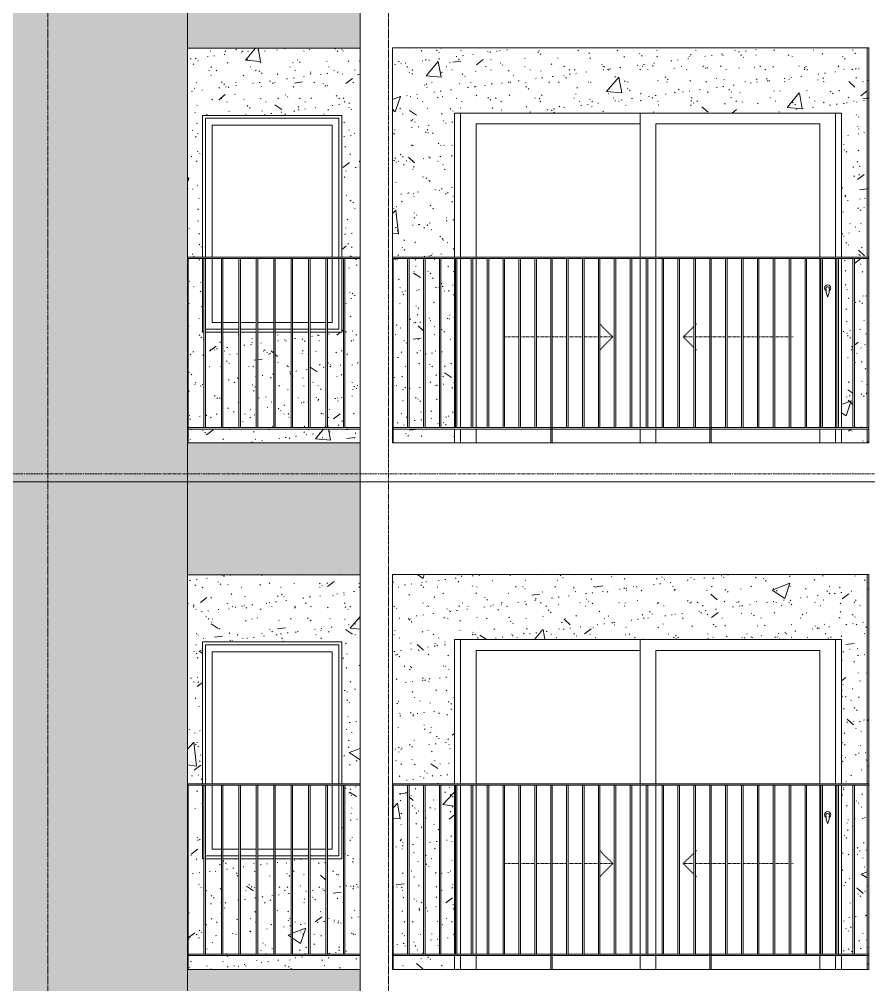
# Model space of a CAD drawing. Header units: millimetres. Extents: x -134153 to 99383, y -5233 to 35400.
# Drawn here: x 67274 to 72759, y 19302 to 25535 of the extents above; entities that cross this region are included whole.
import ezdxf

# ---------------------------------------------------------------- set-up
doc = ezdxf.new("R2010")
doc.units = ezdxf.units.MM
for name, pattern in [('Centre', [31.75, 6.35, -4.7625, 15.875, -4.7625]), ('Dash', [6, 3, -3]), ('Grid Line', [22.225, 12.7, -3.175, 3.175, -3.175])]:
    doc.linetypes.add(name, pattern=pattern)
for name, color, linetype, lineweight in [('0-2', 250, 'Continuous', 5), ('A-DOOR', 31, 'Continuous', 9), ('A-DOOR-FRAM', 31, 'Continuous', 9), ('A-DOOR-HDLN', 31, 'Dash', 9), ('A-FLOR-HRAL', 11, 'Continuous', 9), ('A-FLOR-HRAL-1', 253, 'Continuous', 9), ('A-FLOR-LEVL-2', 51, 'Centre', 9), ('A-GLAZ-1', 253, 'Continuous', 9), ('A-GLAZ-2', 7, 'Continuous', 9), ('A-WALL', 113, 'Continuous', 9), ('A-WALL-PATT-1', 9, 'Continuous', 9), ('A-WALL-PATT-2', 111, 'Continuous', 5), ('I-WALL', 2, 'Continuous', 9), ('I-WALL-1', 7, 'Continuous', 9), ('S-GRID-1', 1, 'Grid Line', 9)]:
    doc.layers.add(name, color=color, linetype=linetype, lineweight=lineweight)
pattern_1 = [(50, (82572.6, 0), (1165.978, -102.01), [121.92, -1341.12]), (355, (82572.6, 0), (-225.554, 1222.763), [97.536, -1072.896]), (100.451, (82669.8, -8.5), (940.433, 1120.746), [103.616, -1139.776]), (46.184, (82572.6, 325.1), (1734.906, -269.074), [182.88, -2011.68]), (96.636, (82717.2, 302.7), (1519.38, 1583.54), [155.424, -1709.665]), (351.184, (82572.6, 325.1), (1519.39, 1583.52), [146.304, -1609.344]), (21, (82735.2, 243.8), (970.332, -654.498), [121.92, -1341.12]), (326, (82735.2, 243.8), (395.533, 1178.804), [97.536, -1072.896]), (71.451, (82816, 189.3), (1365.87, 524.296), [103.616, -1139.776]), (37.5, (82572.62, 0), (19.767, 541.1527), [53.645, -1006.246, 53.645, -1035.507, -1076.96]), (37.5, (82572.62, 0), (19.767, 541.1527), [-2149.043, 53.645, -1023.315]), (7.5, (82572.6, 0), (427.646, 641.156), [53.645, -567.334, 53.645, -981.862, -410.464]), (7.5, (82572.6, 0), (427.646, 641.156), [-1656.486, 53.645, -356.819]), (327.5, (82210.1, 0), (867.782, -36.665), [53.645, -352.755, 53.645, -1214.323, -1682.496]), (327.5, (82210.1, 0), (867.782, -36.665), [-1674.368, 53.645, -1628.85]), (317.5, (82047.56, 0), (948.028, 162.731), [53.645, -474.675, 53.645, -788.416, -1194.816]), (317.5, (82047.56, 0), (948.028, 162.731), [-1370.38, 53.645, -1141.17])]
pattern_2 = [(37.5, (82572.62, 0), (-5.1206, 156.61216), [5.364, -118.181, 5.364, -132.812, -132.08]), (37.5, (82572.62, 0), (-5.1206, 156.61216), [-261.722, 5.364, -126.716]), (7.5, (82572.62, 0), (143.847, 229.3842), [5.364, -61.285, 5.364, -105.989, -42.672]), (7.5, (82572.62, 0), (143.847, 229.3842), [-178.003, 5.364, -37.308]), (327.5, (82472.65, 0), (253.1176, 0.4601), [5.364, -35.276, 5.364, -140.94, -191.008]), (327.5, (82472.65, 0), (253.1176, 0.4601), [-186.944, 5.364, -185.644]), (317.5, (82472.65, 0), (244.3381, 71.3376), [5.364, -14.956, 5.364, -90.546, -109.728]), (317.5, (82472.65, 0), (244.3381, 71.3376), [-116.23, 5.364, -104.364])]

# ---------------------------------------------------------------- blocks, each defined once
blk = doc.blocks.new('M_Fixed - 900 x 1400-901191-TKCS_MẶT ĐỨNG HƯỚNG NAM')
at = {"layer": 'A-GLAZ-2'}
for p, q in [((106969.5, 7896), (107831.5, 7896)), ((106969.5, 7000), (106969.5, 7896)), ((107831.5, 7896), (107831.5, 7000)), ((107013.5, 7852), (107787.5, 7852)), ((107013.5, 7000), (107013.5, 7852)), ((107787.5, 7852), (107787.5, 7000)), ((107013.5, 6578), (107013.5, 6990)), ((107787.5, 6990), (107787.5, 6578)), ((107831.5, 6990), (107831.5, 6534)), ((107072.6, 6578), (107013.5, 6578)), ((107185.1, 6578), (107082.6, 6578)), ((107297.6, 6578), (107195.1, 6578)), ((107410.1, 6578), (107307.6, 6578)), ((107522.6, 6578), (107420.1, 6578)), ((107635.1, 6578), (107532.6, 6578)), ((107747.6, 6578), (107645.1, 6578)), ((107787.5, 6578), (107757.6, 6578)), ((107072.6, 6534), (106970.1, 6534)), ((107185.1, 6534), (107082.6, 6534)), ((107297.6, 6534), (107195.1, 6534)), ((107410.1, 6534), (107307.6, 6534)), ((107522.6, 6534), (107420.1, 6534)), ((107635.1, 6534), (107532.6, 6534)), ((107747.6, 6534), (107645.1, 6534)), ((107831.5, 6534), (107757.6, 6534))]:
    blk.add_line(p, q, dxfattribs=at)
blk = doc.blocks.new('Railing - 10mm-901206-TKCS_MẶT ĐỨNG HƯỚNG NAM')
at = {"layer": 'A-FLOR-HRAL-1'}
for p, q in [((106960.064287, 5900), (106960.064287, 6990)), ((106970.064287, 5900), (106970.064287, 6990))]:
    blk.add_line(p, q, dxfattribs=at)
blk = doc.blocks.new('Railing - 50 x 10mm-901205-TKCS_MẶT ĐỨNG HƯỚNG NAM')
at = {"layer": 'A-FLOR-HRAL-1'}
for p in [(106852.6, 6990), (106857.6, 5800)]:
    blk.add_line(p, (106857.6, 6990), dxfattribs=at)
blk = doc.blocks.new('Railing - Railing-883257-TKCS_MẶT ĐỨNG HƯỚNG NAM')
at = {"layer": 'A-FLOR-HRAL-1'}
for p, q in [((106852.6, 5900), (107967.6, 5900)), ((107967.6, 5890), (106852.6, 5890))]:
    blk.add_line(p, q, dxfattribs=at)
for name, p in [('Railing - 50 x 10mm-901205-TKCS_MẶT ĐỨNG HƯỚNG NAM', (0, 0)), ('Railing - 10mm-901206-TKCS_MẶT ĐỨNG HƯỚNG NAM', (0, 0)), ('Railing - 10mm-901206-TKCS_MẶT ĐỨNG HƯỚNG NAM', (112.5, 0)), ('Railing - 10mm-901206-TKCS_MẶT ĐỨNG HƯỚNG NAM', (225, 0)), ('Railing - 10mm-901206-TKCS_MẶT ĐỨNG HƯỚNG NAM', (337.5, 0)), ('Railing - 10mm-901206-TKCS_MẶT ĐỨNG HƯỚNG NAM', (450, 0)), ('Railing - 10mm-901206-TKCS_MẶT ĐỨNG HƯỚNG NAM', (562.5, 0)), ('Railing - 10mm-901206-TKCS_MẶT ĐỨNG HƯỚNG NAM', (675, 0)), ('Railing - 10mm-901206-TKCS_MẶT ĐỨNG HƯỚNG NAM', (787.5, 0)), ('Railing - 10mm-901206-TKCS_MẶT ĐỨNG HƯỚNG NAM', (900, 0))]:
    blk.add_blockref(name, p)
blk = doc.blocks.new('Top Rail Type - Top Rail_Internal_-883258-TKCS_MẶT ĐỨNG HƯỚNG NAM')
at = {"layer": 'A-FLOR-HRAL-1'}
for p, q in [((107967.6, 7000), (106852.6, 7000)), ((106852.6, 6990), (107967.6, 6990))]:
    blk.add_line(p, q, dxfattribs=at)
blk = doc.blocks.new('NCV_TKTC_TANG 6 - 8_rvt-4-TKCS_MẶT ĐỨNG HƯỚNG NAM')
at = {"layer": 'A-WALL-PATT-1'}
h = blk.add_hatch(dxfattribs=at)
h.set_pattern_fill('FP_31', color=256, style=0, pattern_type=2)
h.set_pattern_definition(pattern_1)
h.paths.add_polyline_path([(106857.6, 22800), (107967.6, 22800), (107967.6, 22890), (106857.6, 22890)])
h.paths.add_polyline_path([(107195.1, 22900), (107297.6, 22900), (107297.6, 23515), (107195.1, 23515), (107195.1, 23076.5)])
h.paths.add_polyline_path([(107307.6, 22900), (107410.1, 22900), (107410.1, 23515), (107307.6, 23515), (107307.6, 23076.5)])
h.paths.add_polyline_path([(107420.1, 22900), (107522.6, 22900), (107522.6, 23515), (107420.1, 23515), (107420.1, 23076.5)])
h.paths.add_polyline_path([(107967.6, 22900), (107967.6, 23990), (107870.1, 23990), (107870.1, 22900)])
h.paths.add_polyline_path([(107185.1, 22900), (107185.1, 23515), (107082.6, 23515), (107082.6, 22900)])
h.paths.add_polyline_path([(107532.6, 22900), (107635.1, 22900), (107635.1, 23515), (107532.6, 23515), (107532.6, 23054)])
h.paths.add_polyline_path([(107860.1, 22900), (107860.1, 23990), (107850.5, 23990), (107850.5, 23515), (107757.6, 23515), (107757.6, 22900)])
h.paths.add_polyline_path([(107747.6, 22900), (107747.6, 23515), (107645.1, 23515), (107645.1, 22900), (107726.9, 22900)])
h.paths.add_polyline_path([(107072.6, 22900), (107072.6, 23515), (106970.1, 23515), (106970.1, 22900)])
h.paths.add_polyline_path([(106960.1, 22900), (106960.1, 23515), (106950.5, 23515), (106950.5, 23990), (106857.6, 23990), (106857.6, 22900)])
h.paths.add_polyline_path([(106950.5, 24000), (106950.5, 24915), (107850.5, 24915), (107850.5, 24000), (107967.6, 24000), (107967.6, 25349.3), (106852.6, 25349.3), (106852.6, 24000), (106857.6, 24000)])
h = blk.add_hatch(dxfattribs=at)
h.set_pattern_fill('FP_32', color=256, style=0, pattern_type=2)
h.set_pattern_definition(pattern_2)
h.paths.add_polyline_path([(106857.6, 22800), (107967.6, 22800), (107967.6, 22890), (106857.6, 22890)])
h.paths.add_polyline_path([(107195.1, 22900), (107297.6, 22900), (107297.6, 23515), (107195.1, 23515), (107195.1, 23076.5)])
h.paths.add_polyline_path([(107307.6, 22900), (107410.1, 22900), (107410.1, 23515), (107307.6, 23515), (107307.6, 23076.5)])
h.paths.add_polyline_path([(107420.1, 22900), (107522.6, 22900), (107522.6, 23515), (107420.1, 23515), (107420.1, 23076.5)])
h.paths.add_polyline_path([(107967.6, 22900), (107967.6, 23990), (107870.1, 23990), (107870.1, 22900)])
h.paths.add_polyline_path([(107185.1, 22900), (107185.1, 23515), (107082.6, 23515), (107082.6, 22900)])
h.paths.add_polyline_path([(107532.6, 22900), (107635.1, 22900), (107635.1, 23515), (107532.6, 23515), (107532.6, 23054)])
h.paths.add_polyline_path([(107860.1, 22900), (107860.1, 23990), (107850.5, 23990), (107850.5, 23515), (107757.6, 23515), (107757.6, 22900)])
h.paths.add_polyline_path([(107747.6, 22900), (107747.6, 23515), (107645.1, 23515), (107645.1, 22900), (107726.9, 22900)])
h.paths.add_polyline_path([(107072.6, 22900), (107072.6, 23515), (106970.1, 23515), (106970.1, 22900)])
h.paths.add_polyline_path([(106960.1, 22900), (106960.1, 23515), (106950.5, 23515), (106950.5, 23990), (106857.6, 23990), (106857.6, 22900)])
h.paths.add_polyline_path([(106950.5, 24000), (106950.5, 24915), (107850.5, 24915), (107850.5, 24000), (107967.6, 24000), (107967.6, 25349.3), (106852.6, 25349.3), (106852.6, 24000), (106857.6, 24000)])
h = blk.add_hatch(dxfattribs=at)
h.set_pattern_fill('FP_31', color=256, style=0, pattern_type=2)
h.set_pattern_definition(pattern_1)
h.paths.add_polyline_path([(108182.6, 22800), (108577.6, 22800), (108577.6, 22890), (108182.6, 22890), (108182.6, 22806)])
h.paths.add_polyline_path([(111077.6, 22800), (111242.6, 22800), (111242.6, 22890), (111077.6, 22890)])
h.paths.add_polyline_path([(111224.5, 22900), (111242.6, 22900), (111242.6, 23990), (111159.8, 23990), (111159.8, 22900), (111172.6, 22900)])
h.paths.add_polyline_path([(108182.6, 22900), (108275.2, 22900), (108275.2, 23990), (108182.6, 23990), (108182.6, 23076.5)])
h.paths.add_polyline_path([(111077.6, 22900), (111149.8, 22900), (111149.8, 23990), (111077.6, 23990), (111077.6, 23018.8)])
h.paths.add_polyline_path([(108285.2, 22900), (108377.9, 22900), (108377.9, 23990), (108285.2, 23990), (108285.2, 23076.5)])
h.paths.add_polyline_path([(108387.9, 22900), (108480.6, 22900), (108480.6, 23990), (108387.9, 23990), (108387.9, 23076.5)])
h.paths.add_polyline_path([(108490.6, 22900), (108577.6, 22900), (108577.6, 23990), (108490.6, 23990), (108490.6, 23076.5)])
h.paths.add_polyline_path([(108418.5, 24000), (108577.6, 24000), (108577.6, 24930), (111077.6, 24930), (111077.6, 24000), (111242.6, 24000), (111242.6, 25350), (108177.6, 25350), (108177.6, 24000), (108414.4, 24000)])
h = blk.add_hatch(dxfattribs=at)
h.set_pattern_fill('FP_32', color=256, style=0, pattern_type=2)
h.set_pattern_definition(pattern_2)
h.paths.add_polyline_path([(108182.6, 22800), (108577.6, 22800), (108577.6, 22890), (108182.6, 22890), (108182.6, 22806)])
h.paths.add_polyline_path([(111077.6, 22800), (111242.6, 22800), (111242.6, 22890), (111077.6, 22890)])
h.paths.add_polyline_path([(111224.5, 22900), (111242.6, 22900), (111242.6, 23990), (111159.8, 23990), (111159.8, 22900), (111172.6, 22900)])
h.paths.add_polyline_path([(108182.6, 22900), (108275.2, 22900), (108275.2, 23990), (108182.6, 23990), (108182.6, 23076.5)])
h.paths.add_polyline_path([(111077.6, 22900), (111149.8, 22900), (111149.8, 23990), (111077.6, 23990), (111077.6, 23018.8)])
h.paths.add_polyline_path([(108285.2, 22900), (108377.9, 22900), (108377.9, 23990), (108285.2, 23990), (108285.2, 23076.5)])
h.paths.add_polyline_path([(108387.9, 22900), (108480.6, 22900), (108480.6, 23990), (108387.9, 23990), (108387.9, 23076.5)])
h.paths.add_polyline_path([(108490.6, 22900), (108577.6, 22900), (108577.6, 23990), (108490.6, 23990), (108490.6, 23076.5)])
h.paths.add_polyline_path([(108418.5, 24000), (108577.6, 24000), (108577.6, 24930), (111077.6, 24930), (111077.6, 24000), (111242.6, 24000), (111242.6, 25350), (108177.6, 25350), (108177.6, 24000), (108414.4, 24000)])
h = blk.add_hatch(dxfattribs=at)
h.set_pattern_fill('FP_31', color=256, style=0, pattern_type=2)
h.set_pattern_definition(pattern_1)
h.paths.add_polyline_path([(111242.6, 22800), (111252.5, 22800.1), (111252.5, 22890), (111242.6, 22890), (111242.6, 22812.5)])
h.paths.add_polyline_path([(111252.5, 22900), (111252.5, 23990), (111242.6, 23990), (111243.1, 22900)])
h.paths.add_polyline_path([(111246.7, 24000), (111252.6, 24000), (111251.1, 25350), (111242.6, 25350), (111242.6, 24000)])
h = blk.add_hatch(dxfattribs=at)
h.set_pattern_fill('FP_32', color=256, style=0, pattern_type=2)
h.set_pattern_definition(pattern_2)
h.paths.add_polyline_path([(111242.6, 22800), (111252.5, 22800.1), (111252.5, 22890), (111242.6, 22890), (111242.6, 22812.5)])
h.paths.add_polyline_path([(111252.5, 22900), (111252.5, 23990), (111242.6, 23990), (111243.1, 22900)])
h.paths.add_polyline_path([(111246.7, 24000), (111252.6, 24000), (111251.1, 25350), (111242.6, 25350), (111242.6, 24000)])
at = {"layer": 'I-WALL-1'}
for p, q in [((111242.6, 24000), (111242.6, 25350)), ((106950.5, 24000), (106950.5, 24915)), ((106950.5, 24915), (107850.5, 24915)), ((107850.5, 24915), (107850.5, 24000)), ((108577.6, 24000), (108577.6, 24930)), ((108577.6, 24930), (111077.6, 24930)), ((111077.6, 24930), (111077.6, 24000)), ((106950.5, 23515), (106950.5, 23990)), ((107850.5, 23990), (107850.5, 23515)), ((108577.6, 22900), (108577.6, 23990)), ((111077.6, 23990), (111077.6, 22900)), ((111242.6, 22900), (111242.6, 23990)), ((106960.1, 23515), (106950.5, 23515)), ((107072.6, 23515), (106970.1, 23515)), ((107185.1, 23515), (107082.6, 23515)), ((107297.6, 23515), (107195.1, 23515)), ((107410.1, 23515), (107307.6, 23515)), ((107522.6, 23515), (107420.1, 23515)), ((107635.1, 23515), (107532.6, 23515)), ((107747.6, 23515), (107645.1, 23515)), ((107850.5, 23515), (107757.6, 23515)), ((108577.6, 22800), (108577.6, 22890)), ((111077.6, 22890), (111077.6, 22800)), ((111242.6, 22800), (111242.6, 22890))]:
    blk.add_line(p, q, dxfattribs=at)
at = {"layer": 'A-FLOR-HRAL-1'}
for name in ['Top Rail Type - Top Rail_Internal_-883258-TKCS_MẶT ĐỨNG HƯỚNG NAM', 'Railing - Railing-883257-TKCS_MẶT ĐỨNG HƯỚNG NAM']:
    blk.add_blockref(name, (0, 17000), dxfattribs=at)
at = {"layer": 'A-GLAZ-1'}
blk.add_blockref('M_Fixed - 900 x 1400-901191-TKCS_MẶT ĐỨNG HƯỚNG NAM', (0, 17000), dxfattribs=at)
blk = doc.blocks.new('NCV_TKTC_TANG 6 - 8_rvt-6-TKCS_MẶT ĐỨNG HƯỚNG NAM')
at = {"layer": 'A-WALL-PATT-1'}
h = blk.add_hatch(dxfattribs=at)
h.set_pattern_fill('FP_31', color=256, style=0, pattern_type=2)
h.set_pattern_definition(pattern_1)
h.paths.add_polyline_path([(106857.6, 19400), (107967.6, 19400), (107967.6, 19490), (106857.6, 19490)])
h.paths.add_polyline_path([(107195.1, 19500), (107297.6, 19500), (107297.6, 20115), (107195.1, 20115), (107195.1, 19921.3)])
h.paths.add_polyline_path([(107307.6, 19500), (107410.1, 19500), (107410.1, 20115), (107307.6, 20115), (107307.6, 19832.2)])
h.paths.add_polyline_path([(107185.1, 19500), (107185.1, 20115), (107082.6, 20115), (107082.6, 19500)])
h.paths.add_polyline_path([(107522.6, 19500), (107522.6, 20115), (107420.1, 20115), (107420.1, 19500)])
h.paths.add_polyline_path([(107532.6, 19500), (107635.1, 19500), (107635.1, 20115), (107532.6, 20115), (107532.6, 19654)])
h.paths.add_polyline_path([(107072.6, 19500), (107072.6, 20115), (106970.1, 20115), (106970.1, 19500)])
h.paths.add_polyline_path([(107645.1, 19500), (107747.6, 19500), (107747.6, 20115), (107645.1, 20115), (107645.1, 19564.9)])
h.paths.add_polyline_path([(106960.1, 19500), (106960.1, 20115), (106950.5, 20115), (106950.5, 20590), (106857.6, 20590), (106857.6, 19500)])
h.paths.add_polyline_path([(107757.6, 19500), (107860.1, 19500), (107860.1, 20590), (107850.5, 20590), (107850.5, 20115), (107757.6, 20115), (107757.6, 19763.8)])
h.paths.add_polyline_path([(107870.1, 19500), (107967.6, 19500), (107967.6, 20590), (107870.1, 20590), (107870.1, 19763.8)])
h.paths.add_polyline_path([(107850.5, 20600), (107967.6, 20600), (107967.6, 21949.3), (106852.6, 21949.3), (106852.6, 20600), (106950.5, 20600), (106950.5, 21515), (107850.5, 21515), (107850.5, 20868)])
h = blk.add_hatch(dxfattribs=at)
h.set_pattern_fill('FP_32', color=256, style=0, pattern_type=2)
h.set_pattern_definition(pattern_2)
h.paths.add_polyline_path([(106857.6, 19400), (107967.6, 19400), (107967.6, 19490), (106857.6, 19490)])
h.paths.add_polyline_path([(107195.1, 19500), (107297.6, 19500), (107297.6, 20115), (107195.1, 20115), (107195.1, 19921.3)])
h.paths.add_polyline_path([(107307.6, 19500), (107410.1, 19500), (107410.1, 20115), (107307.6, 20115), (107307.6, 19832.2)])
h.paths.add_polyline_path([(107185.1, 19500), (107185.1, 20115), (107082.6, 20115), (107082.6, 19500)])
h.paths.add_polyline_path([(107522.6, 19500), (107522.6, 20115), (107420.1, 20115), (107420.1, 19500)])
h.paths.add_polyline_path([(107532.6, 19500), (107635.1, 19500), (107635.1, 20115), (107532.6, 20115), (107532.6, 19654)])
h.paths.add_polyline_path([(107072.6, 19500), (107072.6, 20115), (106970.1, 20115), (106970.1, 19500)])
h.paths.add_polyline_path([(107645.1, 19500), (107747.6, 19500), (107747.6, 20115), (107645.1, 20115), (107645.1, 19564.9)])
h.paths.add_polyline_path([(106960.1, 19500), (106960.1, 20115), (106950.5, 20115), (106950.5, 20590), (106857.6, 20590), (106857.6, 19500)])
h.paths.add_polyline_path([(107757.6, 19500), (107860.1, 19500), (107860.1, 20590), (107850.5, 20590), (107850.5, 20115), (107757.6, 20115), (107757.6, 19763.8)])
h.paths.add_polyline_path([(107870.1, 19500), (107967.6, 19500), (107967.6, 20590), (107870.1, 20590), (107870.1, 19763.8)])
h.paths.add_polyline_path([(107850.5, 20600), (107967.6, 20600), (107967.6, 21949.3), (106852.6, 21949.3), (106852.6, 20600), (106950.5, 20600), (106950.5, 21515), (107850.5, 21515), (107850.5, 20868)])
h = blk.add_hatch(dxfattribs=at)
h.set_pattern_fill('FP_31', color=256, style=0, pattern_type=2)
h.set_pattern_definition(pattern_1)
h.paths.add_polyline_path([(108182.6, 19400), (108577.6, 19400), (108577.6, 19490), (108182.6, 19490), (108182.6, 19406)])
h.paths.add_polyline_path([(111077.6, 19400), (111242.6, 19400), (111242.6, 19490), (111077.6, 19490)])
h.paths.add_polyline_path([(108490.6, 19500), (108577.6, 19500), (108577.6, 20590), (108490.6, 20590), (108490.6, 19763.8)])
h.paths.add_polyline_path([(108221.4, 19500), (108275.2, 19500), (108275.2, 20590), (108182.6, 20590), (108182.6, 19500)])
h.paths.add_polyline_path([(111242.6, 19500), (111242.6, 20590), (111159.8, 20590), (111159.8, 19500), (111227.6, 19500)])
h.paths.add_polyline_path([(108387.9, 19500), (108480.6, 19500), (108480.6, 20590), (108387.9, 20590), (108387.9, 19763.8)])
h.paths.add_polyline_path([(108377.9, 19500), (108377.9, 20590), (108285.2, 20590), (108285.2, 19500)])
h.paths.add_polyline_path([(111077.6, 19500), (111149.8, 19500), (111149.8, 20590), (111077.6, 20590), (111077.6, 19618.8)])
h.paths.add_polyline_path([(108177.6, 20600), (108577.6, 20600), (108577.6, 21530), (111077.6, 21530), (111077.6, 20600), (111242.6, 20600), (111242.6, 21950), (108177.6, 21950), (108177.6, 20868)])
h = blk.add_hatch(dxfattribs=at)
h.set_pattern_fill('FP_32', color=256, style=0, pattern_type=2)
h.set_pattern_definition(pattern_2)
h.paths.add_polyline_path([(108182.6, 19400), (108577.6, 19400), (108577.6, 19490), (108182.6, 19490), (108182.6, 19406)])
h.paths.add_polyline_path([(111077.6, 19400), (111242.6, 19400), (111242.6, 19490), (111077.6, 19490)])
h.paths.add_polyline_path([(108490.6, 19500), (108577.6, 19500), (108577.6, 20590), (108490.6, 20590), (108490.6, 19763.8)])
h.paths.add_polyline_path([(108221.4, 19500), (108275.2, 19500), (108275.2, 20590), (108182.6, 20590), (108182.6, 19500)])
h.paths.add_polyline_path([(111242.6, 19500), (111242.6, 20590), (111159.8, 20590), (111159.8, 19500), (111227.6, 19500)])
h.paths.add_polyline_path([(108387.9, 19500), (108480.6, 19500), (108480.6, 20590), (108387.9, 20590), (108387.9, 19763.8)])
h.paths.add_polyline_path([(108377.9, 19500), (108377.9, 20590), (108285.2, 20590), (108285.2, 19500)])
h.paths.add_polyline_path([(111077.6, 19500), (111149.8, 19500), (111149.8, 20590), (111077.6, 20590), (111077.6, 19618.8)])
h.paths.add_polyline_path([(108177.6, 20600), (108577.6, 20600), (108577.6, 21530), (111077.6, 21530), (111077.6, 20600), (111242.6, 20600), (111242.6, 21950), (108177.6, 21950), (108177.6, 20868)])
h = blk.add_hatch(dxfattribs=at)
h.set_pattern_fill('FP_32', color=256, style=0, pattern_type=2)
h.set_pattern_definition(pattern_2)
h.paths.add_polyline_path([(111242.6, 19400), (111252.5, 19400.1), (111252.5, 19490), (111242.6, 19490), (111242.6, 19412.5)])
h.paths.add_polyline_path([(111252.5, 19500), (111252.5, 20590), (111242.6, 20590), (111243.1, 19500)])
h.paths.add_polyline_path([(111252.6, 20600), (111251.1, 21950), (111242.6, 21950), (111242.6, 20600), (111246.7, 20600)])
at = {"layer": 'I-WALL-1'}
for p, q in [((111242.6, 20600), (111242.6, 21950)), ((106950.5, 20600), (106950.5, 21515)), ((106950.5, 21515), (107850.5, 21515)), ((107850.5, 21515), (107850.5, 20600)), ((108577.6, 20600), (108577.6, 21530)), ((108577.6, 21530), (111077.6, 21530)), ((111077.6, 21530), (111077.6, 20600)), ((106950.5, 20115), (106950.5, 20590)), ((107850.5, 20590), (107850.5, 20115)), ((108577.6, 19500), (108577.6, 20590)), ((111077.6, 20590), (111077.6, 19500)), ((111242.6, 19500), (111242.6, 20590)), ((106960.1, 20115), (106950.5, 20115)), ((107072.6, 20115), (106970.1, 20115)), ((107185.1, 20115), (107082.6, 20115)), ((107297.6, 20115), (107195.1, 20115)), ((107410.1, 20115), (107307.6, 20115)), ((107522.6, 20115), (107420.1, 20115)), ((107635.1, 20115), (107532.6, 20115)), ((107747.6, 20115), (107645.1, 20115)), ((107850.5, 20115), (107757.6, 20115)), ((108577.6, 19400), (108577.6, 19490)), ((111077.6, 19490), (111077.6, 19400)), ((111242.6, 19400), (111242.6, 19490))]:
    blk.add_line(p, q, dxfattribs=at)
at = {"layer": 'A-FLOR-HRAL-1'}
for name in ['Top Rail Type - Top Rail_Internal_-883258-TKCS_MẶT ĐỨNG HƯỚNG NAM', 'Railing - Railing-883257-TKCS_MẶT ĐỨNG HƯỚNG NAM']:
    blk.add_blockref(name, (0, 13600), dxfattribs=at)
at = {"layer": 'A-GLAZ-1'}
blk.add_blockref('M_Fixed - 900 x 1400-901191-TKCS_MẶT ĐỨNG HƯỚNG NAM', (0, 13600), dxfattribs=at)
blk = doc.blocks.new('DEG_02-DEG_03 - DEG_02-2500x2400mm-CỬA ĐI 02 CÁNH TRƯỢT-625766-TKCS_MẶT ĐỨNG HƯỚNG NAM')
at = {"layer": 'A-DOOR'}
for p, q in [((109777.6, 10400), (109777.6, 11330)), ((111037.6, 11330), (111037.6, 10400)), ((108717.6, 11260), (108717.6, 10400)), ((108717.6, 11260), (109777.6, 11260)), ((109877.6, 11260), (109877.6, 10400)), ((109877.6, 11260), (110937.6, 11260)), ((110937.6, 10400), (110937.6, 11260)), ((108717.6, 10390), (108717.6, 9300)), ((109777.6, 9300), (109777.6, 10390)), ((109877.6, 10390), (109877.6, 9300)), ((110937.6, 9300), (110937.6, 10390)), ((111037.6, 10390), (111037.6, 9300)), ((108717.6, 9290), (108717.6, 9200)), ((109777.6, 9200), (109777.6, 9290)), ((109877.6, 9290), (109877.6, 9200)), ((110937.6, 9200), (110937.6, 9290)), ((111037.6, 9290), (111037.6, 9200))]:
    blk.add_line(p, q, dxfattribs=at)
at = {"layer": 'A-DOOR', "flags": 128}
blk.add_lwpolyline([(110989.1, 10208.7), (110989.1, 10208.7), (110989, 10208.7), (110989, 10208.7), (110989, 10208.7), (110989, 10208.7), (110989, 10208.7), (110989, 10208.7), (110988.9, 10208.7), (110988.9, 10208.7), (110988.9, 10208.7), (110988.9, 10208.7), (110988.8, 10208.7), (110988.8, 10208.7), (110988.8, 10208.7), (110988.7, 10208.7), (110988.7, 10208.7), (110988.7, 10208.7), (110988.6, 10208.7), (110988.6, 10208.7), (110988.5, 10208.7), (110988.5, 10208.7), (110988.4, 10208.7), (110988.4, 10208.7), (110988.3, 10208.7), (110988.3, 10208.7), (110988.2, 10208.7), (110988.2, 10208.7), (110988.1, 10208.7), (110988.1, 10208.7), (110988, 10208.7), (110987.9, 10208.7), (110987.9, 10208.7), (110987.8, 10208.7), (110987.8, 10208.7), (110987.7, 10208.7), (110987.6, 10208.7), (110987.6, 10208.7), (110987.5, 10208.7), (110987.5, 10208.7), (110987.4, 10208.7), (110987.3, 10208.7), (110987.3, 10208.7), (110987.2, 10208.7), (110987.2, 10208.7), (110987.1, 10208.7), (110987.1, 10208.7), (110987, 10208.7), (110986.9, 10208.7), (110986.9, 10208.7), (110986.8, 10208.7), (110986.8, 10208.7), (110986.7, 10208.7), (110986.7, 10208.7), (110986.6, 10208.7), (110986.6, 10208.7), (110986.5, 10208.7), (110986.5, 10208.7), (110986.5, 10208.7), (110986.4, 10208.7), (110986.4, 10208.7), (110986.3, 10208.7), (110986.3, 10208.7), (110986.3, 10208.7), (110986.2, 10208.7), (110986.2, 10208.7), (110986.2, 10208.7), (110986.2, 10208.7), (110986.2, 10208.7), (110986.1, 10208.7), (110986.1, 10208.7), (110986.1, 10208.7), (110986.1, 10208.7), (110986.1, 10208.7), (110986.1, 10208.7), (110986.1, 10208.7)], dxfattribs=at)
at = {"layer": 'A-DOOR'}
for centre, radius, start, end in [((110987.6, 10200), 20, 0, 180), ((110987.6, 10200), 20, 180, 240), ((110986.1, 10199.2), 9.45, 90, 180), ((111141.4, 10199.2), 164.8, 180, 199.13397), ((110989.1, 10199.2), 9.45, 0, 90), ((110833.8, 10199.2), 164.8, 340.86603, 0), ((110987.6, 10200), 20, 300, 0), ((110987.9, 10146), 2.34, 199.13397, 261.03098), ((110987.2, 10146), 2.34, 278.96902, 340.86603)]:
    blk.add_arc(centre, radius, start, end, dxfattribs=at)
at = {"layer": 'A-DOOR-FRAM'}
for p, q in [((108617.6, 10400), (108617.6, 11330)), ((111037.6, 10400), (111037.6, 11330)), ((108617.6, 9300), (108617.6, 10390)), ((111037.6, 9300), (111037.6, 10390)), ((108617.6, 9200), (108617.6, 9290)), ((111037.6, 9200), (111037.6, 9290))]:
    blk.add_line(p, q, dxfattribs=at)
at = {"layer": 'A-DOOR-HDLN'}
for p, q in [((109600.3, 9884.2), (109517.2, 9967.3)), ((110054.8, 9884.2), (110123.2, 9952.6)), ((110133.2, 9962.6), (110139.7, 9969.1)), ((108901.2, 9884.2), (108993.9, 9884.2)), ((109003.9, 9884.2), (109096.5, 9884.2)), ((109106.5, 9884.2), (109199.2, 9884.2)), ((109209.2, 9884.2), (109301.9, 9884.2)), ((109311.9, 9884.2), (109404.5, 9884.2)), ((109414.5, 9884.2), (109507.2, 9884.2)), ((109600.3, 9884.2), (109517.2, 9801.1)), ((109517.2, 9884.2), (109600.3, 9884.2)), ((110054.8, 9884.2), (110123.2, 9815.8)), ((110123.2, 9884.2), (110054.8, 9884.2)), ((110225.9, 9884.2), (110133.2, 9884.2)), ((110328.5, 9884.2), (110235.9, 9884.2)), ((110431.2, 9884.2), (110338.5, 9884.2)), ((110533.8, 9884.2), (110441.2, 9884.2)), ((110636.5, 9884.2), (110543.8, 9884.2)), ((110739.2, 9884.2), (110646.5, 9884.2)), ((110764.8, 9884.2), (110749.2, 9884.2)), ((110133.2, 9805.8), (110139.7, 9799.4))]:
    blk.add_line(p, q, dxfattribs=at)
blk = doc.blocks.new('Railing - 10mm-1251313-TKCS_MẶT ĐỨNG HƯỚNG NAM')
at = {"layer": 'A-FLOR-HRAL'}
for p, q in [((52620.064287, 5900), (52620.064287, 6990)), ((52630.064287, 5900), (52630.064287, 6990))]:
    blk.add_line(p, q, dxfattribs=at)
blk = doc.blocks.new('Railing - 50 x 10mm-1251315-TKCS_MẶT ĐỨNG HƯỚNG NAM')
at = {"layer": 'A-FLOR-HRAL'}
for p, q in [((51697.564287, 5800), (51697.564287, 6990)), ((51707.564287, 6990), (51697.564287, 6990)), ((51707.564287, 5800), (51707.564287, 6990))]:
    blk.add_line(p, q, dxfattribs=at)
blk = doc.blocks.new('Railing - 50 x 10mm-1251311-TKCS_MẶT ĐỨNG HƯỚNG NAM')
at = {"layer": 'A-FLOR-HRAL'}
for p in [(52722.564287, 5800), (52727.564287, 6990)]:
    blk.add_line(p, (52722.564287, 6990), dxfattribs=at)
blk = doc.blocks.new('Railing - 50 x 10mm-V293-TKCS_MẶT ĐỨNG HƯỚNG NAM')
at = {"layer": 'A-FLOR-HRAL'}
blk.add_line((111252.5, 5800), (111252.5, 6990), dxfattribs=at)
blk = doc.blocks.new('Railing - Railing-3821646-TKCS_MẶT ĐỨNG HƯỚNG NAM')
at = {"layer": 'A-FLOR-HRAL'}
for p, q in [((108177.6, 19500), (111252.6, 19500)), ((111252.6, 19490), (108177.6, 19490))]:
    blk.add_line(p, q, dxfattribs=at)
at = {"extrusion": (0, 0, -1), "zscale": -1}
for name, p in [('Railing - 50 x 10mm-1251311-TKCS_MẶT ĐỨNG HƯỚNG NAM', (-160905.1, 13600)), ('Railing - 10mm-1251313-TKCS_MẶT ĐỨNG HƯỚNG NAM', (-160905.3, 13600)), ('Railing - 10mm-1251313-TKCS_MẶT ĐỨNG HƯỚNG NAM', (-161008, 13600)), ('Railing - 10mm-1251313-TKCS_MẶT ĐỨNG HƯỚNG NAM', (-161110.6, 13600)), ('Railing - 10mm-1251313-TKCS_MẶT ĐỨNG HƯỚNG NAM', (-161213.3, 13600)), ('Railing - 10mm-1251313-TKCS_MẶT ĐỨNG HƯỚNG NAM', (-161316, 13600)), ('Railing - 10mm-1251313-TKCS_MẶT ĐỨNG HƯỚNG NAM', (-161418.6, 13600)), ('Railing - 10mm-1251313-TKCS_MẶT ĐỨNG HƯỚNG NAM', (-161521.3, 13600)), ('Railing - 10mm-1251313-TKCS_MẶT ĐỨNG HƯỚNG NAM', (-161623.9, 13600)), ('Railing - 10mm-1251313-TKCS_MẶT ĐỨNG HƯỚNG NAM', (-161726.6, 13600)), ('Railing - 50 x 10mm-1251315-TKCS_MẶT ĐỨNG HƯỚNG NAM', (-160906.8, 13600)), ('Railing - 10mm-1251313-TKCS_MẶT ĐỨNG HƯỚNG NAM', (-161931.9, 13600)), ('Railing - 10mm-1251313-TKCS_MẶT ĐỨNG HƯỚNG NAM', (-162034.6, 13600)), ('Railing - 10mm-1251313-TKCS_MẶT ĐỨNG HƯỚNG NAM', (-162137.3, 13600)), ('Railing - 10mm-1251313-TKCS_MẶT ĐỨNG HƯỚNG NAM', (-162239.9, 13600)), ('Railing - 10mm-1251313-TKCS_MẶT ĐỨNG HƯỚNG NAM', (-162342.6, 13600)), ('Railing - 10mm-1251313-TKCS_MẶT ĐỨNG HƯỚNG NAM', (-162445.3, 13600)), ('Railing - 10mm-1251313-TKCS_MẶT ĐỨNG HƯỚNG NAM', (-162547.9, 13600)), ('Railing - 10mm-1251313-TKCS_MẶT ĐỨNG HƯỚNG NAM', (-162650.6, 13600)), ('Railing - 10mm-1251313-TKCS_MẶT ĐỨNG HƯỚNG NAM', (-162753.3, 13600)), ('Railing - 50 x 10mm-1251315-TKCS_MẶT ĐỨNG HƯỚNG NAM', (-161933.4, 13600)), ('Railing - 10mm-1251313-TKCS_MẶT ĐỨNG HƯỚNG NAM', (-162958.6, 13600)), ('Railing - 10mm-1251313-TKCS_MẶT ĐỨNG HƯỚNG NAM', (-163061.2, 13600)), ('Railing - 10mm-1251313-TKCS_MẶT ĐỨNG HƯỚNG NAM', (-163163.9, 13600)), ('Railing - 10mm-1251313-TKCS_MẶT ĐỨNG HƯỚNG NAM', (-163266.6, 13600)), ('Railing - 10mm-1251313-TKCS_MẶT ĐỨNG HƯỚNG NAM', (-163369.2, 13600)), ('Railing - 10mm-1251313-TKCS_MẶT ĐỨNG HƯỚNG NAM', (-163471.9, 13600)), ('Railing - 10mm-1251313-TKCS_MẶT ĐỨNG HƯỚNG NAM', (-163574.6, 13600)), ('Railing - 10mm-1251313-TKCS_MẶT ĐỨNG HƯỚNG NAM', (-163677.2, 13600)), ('Railing - 10mm-1251313-TKCS_MẶT ĐỨNG HƯỚNG NAM', (-163779.9, 13600))]:
    blk.add_blockref(name, p, dxfattribs=at)
blk.add_blockref('Railing - 50 x 10mm-V293-TKCS_MẶT ĐỨNG HƯỚNG NAM', (0, 13600))
blk = doc.blocks.new('Top Rail Type - Top Rail_Internal_-3821647-TKCS_MẶT ĐỨNG HƯỚNG NAM')
at = {"layer": 'A-FLOR-HRAL'}
for p, q in [((111252.564287, 20600), (108177.564287, 20600)), ((108177.564287, 20590), (111252.564287, 20590))]:
    blk.add_line(p, q, dxfattribs=at)
blk = doc.blocks.new('Railing - Railing-3824895-TKCS_MẶT ĐỨNG HƯỚNG NAM')
at = {"layer": 'A-FLOR-HRAL'}
for p, q in [((108177.6, 22900), (111252.6, 22900)), ((111252.6, 22890), (108177.6, 22890))]:
    blk.add_line(p, q, dxfattribs=at)
at = {"extrusion": (0, 0, -1), "zscale": -1}
for name, p in [('Railing - 50 x 10mm-1251311-TKCS_MẶT ĐỨNG HƯỚNG NAM', (-160905.1, 17000)), ('Railing - 10mm-1251313-TKCS_MẶT ĐỨNG HƯỚNG NAM', (-160905.3, 17000)), ('Railing - 10mm-1251313-TKCS_MẶT ĐỨNG HƯỚNG NAM', (-161008, 17000)), ('Railing - 10mm-1251313-TKCS_MẶT ĐỨNG HƯỚNG NAM', (-161110.6, 17000)), ('Railing - 10mm-1251313-TKCS_MẶT ĐỨNG HƯỚNG NAM', (-161213.3, 17000)), ('Railing - 10mm-1251313-TKCS_MẶT ĐỨNG HƯỚNG NAM', (-161316, 17000)), ('Railing - 10mm-1251313-TKCS_MẶT ĐỨNG HƯỚNG NAM', (-161418.6, 17000)), ('Railing - 10mm-1251313-TKCS_MẶT ĐỨNG HƯỚNG NAM', (-161521.3, 17000)), ('Railing - 10mm-1251313-TKCS_MẶT ĐỨNG HƯỚNG NAM', (-161623.9, 17000)), ('Railing - 10mm-1251313-TKCS_MẶT ĐỨNG HƯỚNG NAM', (-161726.6, 17000)), ('Railing - 50 x 10mm-1251315-TKCS_MẶT ĐỨNG HƯỚNG NAM', (-160906.8, 17000)), ('Railing - 10mm-1251313-TKCS_MẶT ĐỨNG HƯỚNG NAM', (-161931.9, 17000)), ('Railing - 10mm-1251313-TKCS_MẶT ĐỨNG HƯỚNG NAM', (-162034.6, 17000)), ('Railing - 10mm-1251313-TKCS_MẶT ĐỨNG HƯỚNG NAM', (-162137.3, 17000)), ('Railing - 10mm-1251313-TKCS_MẶT ĐỨNG HƯỚNG NAM', (-162239.9, 17000)), ('Railing - 10mm-1251313-TKCS_MẶT ĐỨNG HƯỚNG NAM', (-162342.6, 17000)), ('Railing - 10mm-1251313-TKCS_MẶT ĐỨNG HƯỚNG NAM', (-162445.3, 17000)), ('Railing - 10mm-1251313-TKCS_MẶT ĐỨNG HƯỚNG NAM', (-162547.9, 17000)), ('Railing - 10mm-1251313-TKCS_MẶT ĐỨNG HƯỚNG NAM', (-162650.6, 17000)), ('Railing - 10mm-1251313-TKCS_MẶT ĐỨNG HƯỚNG NAM', (-162753.3, 17000)), ('Railing - 50 x 10mm-1251315-TKCS_MẶT ĐỨNG HƯỚNG NAM', (-161933.4, 17000)), ('Railing - 10mm-1251313-TKCS_MẶT ĐỨNG HƯỚNG NAM', (-162958.6, 17000)), ('Railing - 10mm-1251313-TKCS_MẶT ĐỨNG HƯỚNG NAM', (-163061.2, 17000)), ('Railing - 10mm-1251313-TKCS_MẶT ĐỨNG HƯỚNG NAM', (-163163.9, 17000)), ('Railing - 10mm-1251313-TKCS_MẶT ĐỨNG HƯỚNG NAM', (-163266.6, 17000)), ('Railing - 10mm-1251313-TKCS_MẶT ĐỨNG HƯỚNG NAM', (-163369.2, 17000)), ('Railing - 10mm-1251313-TKCS_MẶT ĐỨNG HƯỚNG NAM', (-163471.9, 17000)), ('Railing - 10mm-1251313-TKCS_MẶT ĐỨNG HƯỚNG NAM', (-163574.6, 17000)), ('Railing - 10mm-1251313-TKCS_MẶT ĐỨNG HƯỚNG NAM', (-163677.2, 17000)), ('Railing - 10mm-1251313-TKCS_MẶT ĐỨNG HƯỚNG NAM', (-163779.9, 17000))]:
    blk.add_blockref(name, p, dxfattribs=at)
blk.add_blockref('Railing - 50 x 10mm-V293-TKCS_MẶT ĐỨNG HƯỚNG NAM', (0, 17000))
blk = doc.blocks.new('Top Rail Type - Top Rail_Internal_-3824896-TKCS_MẶT ĐỨNG HƯỚNG NAM')
at = {"layer": 'A-FLOR-HRAL'}
for p, q in [((111252.564287, 24000), (108177.564287, 24000)), ((108177.564287, 23990), (111252.564287, 23990))]:
    blk.add_line(p, q, dxfattribs=at)

msp = doc.modelspace()

# ---------------------------------------------------------------- hatches: boundary and pattern name
at = {"layer": 'A-WALL-PATT-2'}
h = msp.add_hatch(color=256, dxfattribs=at)
h.paths.add_polyline_path([(65895.1, 22550), (68358.9, 22550), (68358.9, 25950), (64768.9, 25950), (64768.9, 22550)])
h.paths.add_polyline_path([(65799.8, 23600), (65758.9, 23600), (65758.9, 25000), (67158.9, 25000), (67158.9, 23600), (65895.1, 23600)])
for points in [[(69068.3, 25349.3), (69473.9, 25350), (69473.9, 25950), (68358.9, 25950), (68358.9, 25349.3)], [(69068.3, 22550), (69473.9, 22550), (69473.9, 22800), (68358.9, 22800), (68358.9, 22550)], [(69068.3, 21949.3), (69473.9, 21950), (69473.9, 22550), (68358.9, 22550), (68358.9, 21949.3)], [(69068.3, 19150), (69473.9, 19150), (69473.9, 19400), (68358.9, 19400), (68358.9, 19150)]]:
    msp.add_hatch(color=256, dxfattribs=at).paths.add_polyline_path(points)
h = msp.add_hatch(color=256, dxfattribs=at)
h.paths.add_polyline_path([(67117.9, 19150), (68358.9, 19150), (68358.9, 22550), (64768.9, 22550), (64768.9, 19150), (65895.1, 19150)])
h.paths.add_polyline_path([(67158.9, 20200), (65758.9, 20200), (65758.9, 21600), (67158.9, 21600), (67158.9, 20219.1)])

# ---------------------------------------------------------------- linework, layer by layer
at = {"layer": 'A-FLOR-LEVL-2'}
msp.add_line((-12769.4, 22600), (95658.9, 22600), dxfattribs=at)
at = {"layer": 'A-WALL'}
for p, q in [((69473.9, 29350), (69473.9, 4700)), ((68358.9, 22800), (68358.9, 25950)), ((69683.9, 25350), (72758.9, 25350)), ((69683.9, 22800), (69683.9, 25350)), ((72758.9, 25350), (72758.9, 22800)), ((72758.9, 22800), (69683.9, 22800)), ((68358.9, 22550), (61273.9, 22550)), ((61273.9, 22550), (68358.9, 22550)), ((68358.9, 19400), (68358.9, 22550)), ((76558.9, 22550), (69473.9, 22550)), ((69473.9, 22550), (76558.9, 22550)), ((69683.9, 21950), (72758.9, 21950)), ((69683.9, 19400), (69683.9, 21950)), ((72758.9, 21950), (72758.9, 19400)), ((72758.9, 19400), (69683.9, 19400))]:
    msp.add_line(p, q, dxfattribs=at)
at = {"layer": 'I-WALL'}
for p, q in [((68358.9, 25349.3), (69473.9, 25349.3)), ((69473.9, 22800), (68358.9, 22800)), ((68358.9, 22800), (68358.9, 22550)), ((68358.9, 22550), (69473.9, 22550)), ((68358.9, 21949.3), (69473.9, 21949.3)), ((69473.9, 19400), (68358.9, 19400)), ((68358.9, 19400), (68358.9, 18549.3))]:
    msp.add_line(p, q, dxfattribs=at)
at = {"layer": 'S-GRID-1'}
for p, q in [((67458.9, 856.3), (67458.9, 30285.9)), ((69658.9, 856.3), (69658.9, 30285.9))]:
    msp.add_line(p, q, dxfattribs=at)

# ---------------------------------------------------------------- block references
at = {"layer": '0-2'}
for name in ['NCV_TKTC_TANG 6 - 8_rvt-4-TKCS_MẶT ĐỨNG HƯỚNG NAM', 'NCV_TKTC_TANG 6 - 8_rvt-6-TKCS_MẶT ĐỨNG HƯỚNG NAM']:
    msp.add_blockref(name, (-38493.7, 0), dxfattribs=at)
at = {"layer": 'A-DOOR'}
for p in [(-38493.7, 13600), (-38493.7, 10200)]:
    msp.add_blockref('DEG_02-DEG_03 - DEG_02-2500x2400mm-CỬA ĐI 02 CÁNH TRƯỢT-625766-TKCS_MẶT ĐỨNG HƯỚNG NAM', p, dxfattribs=at)
at = {"layer": 'A-FLOR-HRAL'}
for name in ['Top Rail Type - Top Rail_Internal_-3824896-TKCS_MẶT ĐỨNG HƯỚNG NAM', 'Railing - Railing-3824895-TKCS_MẶT ĐỨNG HƯỚNG NAM', 'Top Rail Type - Top Rail_Internal_-3821647-TKCS_MẶT ĐỨNG HƯỚNG NAM', 'Railing - Railing-3821646-TKCS_MẶT ĐỨNG HƯỚNG NAM']:
    msp.add_blockref(name, (-38493.7, 0), dxfattribs=at)

doc.saveas('drawing.dxf')
